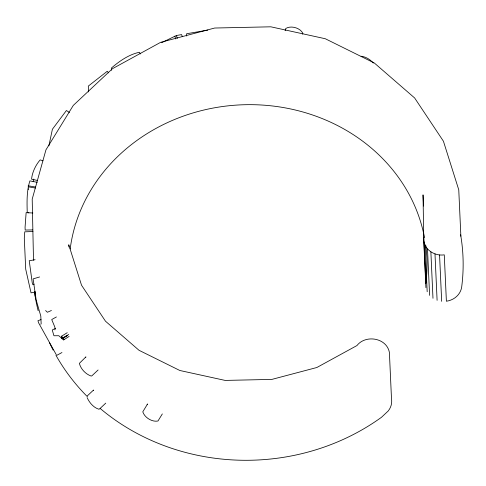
<?xml version="1.0" encoding="UTF-8"?>
<svg xmlns="http://www.w3.org/2000/svg" width="486" height="486" viewBox="0 0 486 486"><rect width="100%" height="100%" fill="white"/><g stroke="black" fill="none" stroke-linecap="round" stroke-linejoin="round"><path stroke-width="0.73" d="M28.273 189.595L28.328 188.744M37.173 182.317L29.901 180.883C26.608 190.925 26.955 202.006 27.222 212.51L28.82 212.807M48.879 145.849L52.403 129.246L66.406 110.522L69.437 112.46M54.924 329.891L55.197 328.676L54.705 326.756L51.723 319.551L56.419 316.957M33.151 181.758L33.826 179.048M302.596 34.19L302.845 33.255C300.056 27.799 290.926 25.236 285.738 28.516L285.136 30.654M85.615 357.502L85.943 356.846L79.376 363.352C80.725 369.002 85.664 374.129 91.119 376.043L91.866 375.83L98.099 369.986M93.257 390.659L93.591 390.003L87.352 395.847M147.149 404.723L147.562 403.963L142.787 411.812C144.549 417.517 152.088 422.273 157.974 421.004L162.336 413.914M40.8 324.29L41.158 323.767L40.806 316.113L36.201 300.081L33.097 278.891L39.597 276.959M105.748 403.143L99.515 408.987L98.767 409.2C93.434 407.493 89.309 402.596 87.128 397.566M55.532 328.372L52.251 330L53.94 335.747L58.794 335.723L63.605 339.933L63.964 339.629L63.757 338.888L61.655 336.166L67.214 332.722M63.605 339.933L69.115 336.427M63.204 337.952L68.72 334.453M62.135 338.942L63.988 337.788M65.215 337.023L67.068 335.869M67.329 335.249L61.771 338.699L61.655 336.166M161.631 42.707L176.345 35.527L181.624 34.603L182.311 36.711M56.826 355.315L61.965 352.532M51.431 310.481L47.397 312.267L45.605 310.542M41.031 319.588L37.926 320.73L38.68 322.971L56.279 354.725M34.16 284.176L32.714 284.523L32.21 282.609L29.233 260.739L35.107 259.712M35.423 292.037L31.025 292.845L25.703 269.153L24.3 238.237L24.743 231.828L32.945 231.512M207.783 30.126L186.551 33.753L186.654 36.013M423.543 206.088L423.033 194.874L423.792 241.275C425.408 250.551 435.328 256.201 444.277 254.858L446.385 301.235A18.061 16.287 -2.6 0 0 461.7 286.874A215.189 194.06 -2.6 0 0 460.625 234.756M32.647 229.927L25.187 230.054L25.065 227.314L26.129 212.661L32.829 212.996M361.092 56.23C365.849 56.716 370.204 59.511 373.321 63.052M28.115 186.788L35.435 188.033M28.188 185.761L35.502 187.037M37.379 180.458L31.59 179.188C32.04 172.755 35.739 164.803 40.198 159.888L42.987 160.823M108.633 72.857L107.236 71.29L88.312 86.089L88.58 91.915M140.418 53.94L139.348 52.269C128.796 54.59 119.526 61.036 111.428 68.034L111.531 70.3M174.772 36.201L175.786 38.983M176.345 35.527L177.335 38.315M460.874 236.214L458.766 189.838L443.432 141.226L414.637 97.965L374.342 63.01L325.292 38.74L270.83 26.809L214.672 28.03L160.641 42.325L112.424 68.714L73.301 105.395L45.939 149.876L32.204 199.126L33.504 260.259M439.563 254.962L441.671 301.338M434.994 253.959L437.102 300.336M430.875 251.924L432.983 298.295M427.498 248.99L429.6 295.367M425.08 245.357L427.182 291.734M423.725 237.028L425.827 283.399A179.067 161.486 -2.6 0 0 425.693 244.95M423.792 241.275L425.9 287.651M68.866 246.997L68.763 244.756L81.526 285.209L105.486 321.203L139.02 350.297L179.832 370.49L225.152 380.417L271.881 379.402L316.842 367.507L356.967 345.546C365.672 334.289 386.771 337.873 389.395 352.472L391.497 398.848A18.073 16.299 -2.6 0 1 388.199 410.992L381.48 417.286A215.189 194.06 -2.6 0 1 100.146 408.44M34.931 291.673L35.138 296.162M70.178 248.972A179.067 161.486 -2.6 0 1 243.292 104.763A179.067 161.486 -2.6 0 1 424.491 237.557M87.389 396.691A215.189 194.06 -2.6 0 1 55.981 355.351M53.126 350.084A215.189 194.06 -2.6 0 1 49.511 342.739M38.157 310.773A215.189 194.06 -2.6 0 1 34.47 291.697"/></g></svg>
